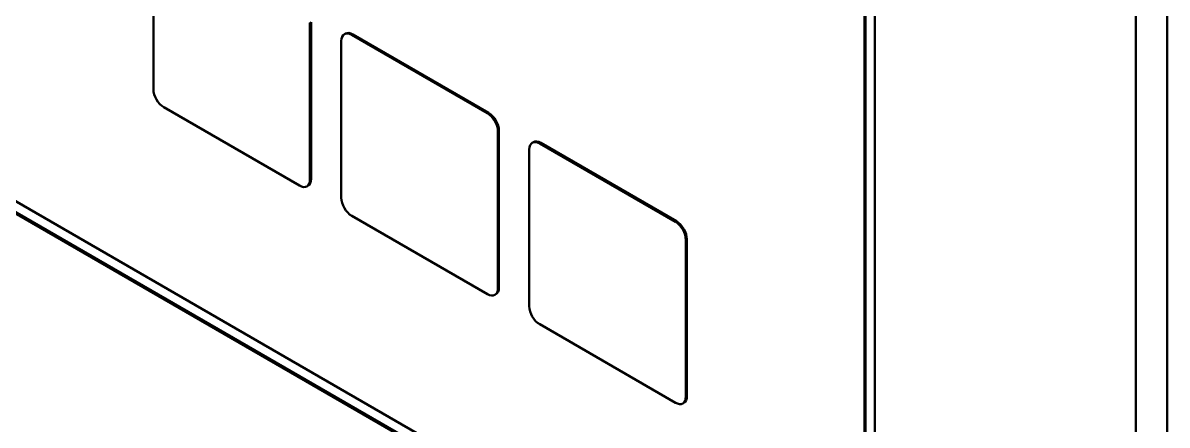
# Model space of a CAD drawing. Header units: millimetres. Extents: x 4735 to 8066, y 756 to 2595.
# Drawn here: x 6263.3 to 6340.8, y 2076.3 to 2103.5 of the extents above; entities that cross this region are included whole.
import ezdxf

# ---------------------------------------------------------------- set-up
doc = ezdxf.new("R2010")
doc.units = ezdxf.units.MM
doc.header["$LTSCALE"] = 1.8
doc.layers.add('외형선(ISO)', color=7, linetype='Continuous', lineweight=50)
doc.layers.add('좁은 외형선(ISO)', color=7, linetype='Continuous', lineweight=35)

msp = doc.modelspace()

# ---------------------------------------------------------------- linework, layer by layer
at = {"layer": '외형선(ISO)'}
for p, q in [((6340.833, 2030.074), (6340.833, 2348.508)), ((6338.712, 2347.283), (6338.712, 2028.85)), ((6043.848, 2217.869), (6315.377, 2061.101)), ((6315.377, 2060.285), (6043.848, 2217.052)), ((6043.919, 2217.093), (6315.448, 2060.326)), ((6320.327, 2063.959), (6320.327, 2126.829)), ((6320.398, 2064), (6320.398, 2126.87)), ((6321.034, 2126.421), (6321.034, 2063.551)), ((6272.173, 2099.028), (6272.173, 2105.941)), ((6282.78, 2103.518), (6282.78, 2092.904)), ((6282.85, 2103.559), (6282.85, 2092.945)), ((6285.179, 2102.792), (6285.108, 2102.751)), ((6285.608, 2102.702), (6294.8, 2097.395)), ((6285.679, 2102.743), (6294.871, 2097.435)), ((6284.901, 2091.679), (6284.901, 2102.294)), ((6282.073, 2092.496), (6272.88, 2097.803)), ((6295.508, 2096.17), (6295.508, 2085.555)), ((6295.578, 2096.211), (6295.578, 2085.596)), ((6297.629, 2084.331), (6297.629, 2094.945)), ((6297.907, 2095.444), (6297.836, 2095.403)), ((6298.336, 2095.353), (6307.528, 2090.046)), ((6298.407, 2095.394), (6307.599, 2090.087)), ((6282.643, 2092.487), (6282.573, 2092.446)), ((6294.8, 2085.147), (6285.608, 2090.454)), ((6308.235, 2088.821), (6308.235, 2078.207)), ((6308.306, 2088.862), (6308.306, 2078.248)), ((6295.371, 2085.138), (6295.3, 2085.098)), ((6307.528, 2077.799), (6298.336, 2083.106)), ((6308.099, 2077.79), (6308.028, 2077.749))]:
    msp.add_line(p, q, dxfattribs=at)
for centre, major_axis, start_param, end_param in [((6285.608, 2101.885), (-0.5, 0.866), 5.497787, 7.068583), ((6285.679, 2101.926), (-0.5, 0.866), 5.497787, 6.283185), ((6272.88, 2098.619), (-0.5, 0.866), 0.785398, 2.356194), ((6294.8, 2096.578), (0.5, -0.866), 0.785398, 2.356194), ((6294.871, 2096.619), (0.5, -0.866), 0.785398, 2.356194), ((6298.336, 2094.537), (-0.5, 0.866), 5.497787, 7.068583), ((6298.407, 2094.578), (-0.5, 0.866), 5.497787, 6.283185), ((6282.073, 2093.312), (0.5, -0.866), 5.497787, 7.068583), ((6282.143, 2093.353), (0.5, -0.866), 0, 0.785398), ((6285.608, 2091.271), (-0.5, 0.866), 0.785398, 2.356194), ((6307.528, 2089.23), (0.5, -0.866), 0.785398, 2.356194), ((6307.599, 2089.27), (0.5, -0.866), 0.785398, 2.356194), ((6294.8, 2085.964), (0.5, -0.866), 5.497787, 7.068583), ((6294.871, 2086.005), (0.5, -0.866), 0, 0.785398), ((6298.336, 2083.922), (-0.5, 0.866), 0.785398, 2.356194), ((6307.528, 2078.615), (0.5, -0.866), 5.497787, 7.068583), ((6307.599, 2078.656), (0.5, -0.866), 0, 0.785398)]:
    msp.add_ellipse(centre, major_axis=major_axis, ratio=0.57735, start_param=start_param, end_param=end_param, dxfattribs=at)
at = {"layer": '좁은 외형선(ISO)'}
for p, q in [((6282.85, 2103.559), (6282.78, 2103.518)), ((6285.679, 2102.743), (6285.608, 2102.702)), ((6294.871, 2097.435), (6294.8, 2097.395)), ((6295.578, 2096.211), (6295.508, 2096.17)), ((6298.407, 2095.394), (6298.336, 2095.353)), ((6282.85, 2092.945), (6282.78, 2092.904)), ((6307.599, 2090.087), (6307.528, 2090.046)), ((6308.306, 2088.862), (6308.235, 2088.821)), ((6295.578, 2085.596), (6295.508, 2085.555)), ((6308.306, 2078.248), (6308.235, 2078.207))]:
    msp.add_line(p, q, dxfattribs=at)

doc.saveas('drawing.dxf')
